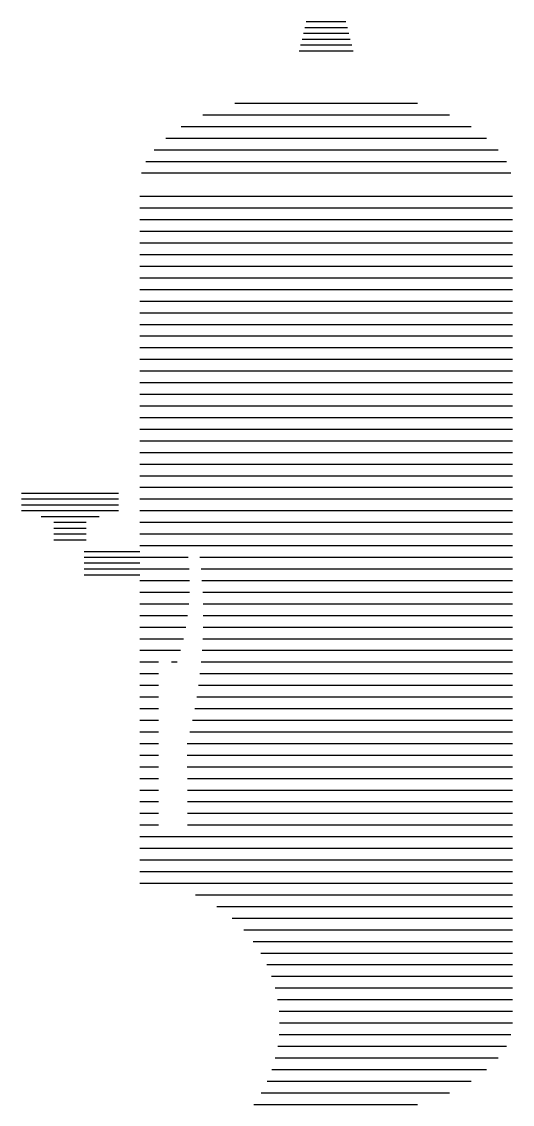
# Paper-space layout 'Layout1' of a CAD drawing. Extents: x 228.7 to 234, y 11.1 to 22.8.
import ezdxf

# ---------------------------------------------------------------- set-up
doc = ezdxf.new("R2010")
doc.units = 0
doc.header["$LTSCALE"] = 2
doc.layers.get('0').update_dxf_attribs({"color": 16, "linetype": 'CONTINUOUS'})
doc.layers.add('VEILIG', color=7, linetype='CONTINUOUS')

# ---------------------------------------------------------------- blocks, each defined once
blk = doc.blocks.new('*X')
at = {"color": 0}
for p, q in [((231.772, 22.688), (232.228, 22.688)), ((231.787, 22.75), (232.213, 22.75)), ((231.741, 22.562), (232.259, 22.562)), ((231.756, 22.625), (232.244, 22.625)), ((231.709, 22.438), (232.291, 22.438)), ((231.725, 22.5), (232.275, 22.5)), ((231.019, 21.875), (232.981, 21.875)), ((230.676, 21.75), (233.324, 21.75)), ((230.443, 21.625), (233.557, 21.625)), ((230.278, 21.5), (233.722, 21.5)), ((230.153, 21.375), (233.847, 21.375)), ((230.063, 21.25), (233.937, 21.25)), ((230.015, 21.125), (233.985, 21.125)), ((230, 20.875), (234, 20.875)), ((230, 20.75), (234, 20.75)), ((230, 20.625), (234, 20.625)), ((230, 20.5), (234, 20.5)), ((230, 20.375), (234, 20.375)), ((230, 20.25), (234, 20.25)), ((230, 20.125), (234, 20.125)), ((230, 20), (234, 20)), ((230, 19.875), (234, 19.875)), ((230, 19.75), (234, 19.75)), ((230, 19.625), (234, 19.625)), ((230, 19.5), (234, 19.5)), ((230, 19.375), (234, 19.375)), ((230, 19.25), (234, 19.25)), ((230, 19.125), (234, 19.125)), ((230, 19), (234, 19)), ((230, 18.875), (234, 18.875)), ((230, 18.75), (234, 18.75)), ((230, 18.625), (234, 18.625)), ((230, 18.5), (234, 18.5)), ((230, 18.375), (234, 18.375)), ((230, 18.25), (234, 18.25)), ((230, 18.125), (234, 18.125)), ((230, 18), (234, 18)), ((230, 17.875), (234, 17.875)), ((228.729, 17.688), (229.771, 17.688)), ((230, 17.75), (234, 17.75)), ((228.729, 17.625), (229.771, 17.625)), ((228.729, 17.562), (229.771, 17.562)), ((230, 17.625), (234, 17.625)), ((228.729, 17.5), (229.771, 17.5)), ((228.938, 17.438), (229.562, 17.438)), ((230, 17.5), (234, 17.5)), ((229.076, 17.375), (229.424, 17.375)), ((230, 17.375), (234, 17.375)), ((229.076, 17.312), (229.424, 17.312)), ((229.076, 17.25), (229.424, 17.25)), ((230, 17.25), (234, 17.25)), ((229.076, 17.188), (229.424, 17.188)), ((230, 17.125), (234, 17.125)), ((229.4, 17.062), (230, 17.062)), ((229.4, 17), (230, 17)), ((230, 17), (230.518, 17)), ((230.643, 17), (234, 17)), ((229.4, 16.938), (230, 16.938)), ((229.4, 16.875), (230, 16.875)), ((230, 16.875), (230.528, 16.875)), ((230.656, 16.875), (234, 16.875)), ((229.4, 16.812), (230, 16.812)), ((230, 16.75), (230.533, 16.75)), ((230.666, 16.75), (234, 16.75)), ((230, 16.625), (230.532, 16.625)), ((230.674, 16.625), (234, 16.625)), ((230, 16.5), (230.525, 16.5)), ((230.678, 16.5), (234, 16.5)), ((230, 16.375), (230.512, 16.375)), ((230.68, 16.375), (234, 16.375)), ((230, 16.25), (230.493, 16.25)), ((230.678, 16.25), (234, 16.25)), ((230, 16.125), (230.468, 16.125)), ((230.674, 16.125), (234, 16.125)), ((230, 16), (230.437, 16)), ((230.667, 16), (234, 16)), ((230, 15.875), (230.2, 15.875)), ((230.34, 15.875), (230.4, 15.875)), ((230.657, 15.875), (234, 15.875)), ((230, 15.75), (230.2, 15.75)), ((230.645, 15.75), (234, 15.75)), ((230, 15.625), (230.2, 15.625)), ((230.629, 15.625), (234, 15.625)), ((230, 15.5), (230.2, 15.5)), ((230.61, 15.5), (234, 15.5)), ((230, 15.375), (230.2, 15.375)), ((230.589, 15.375), (234, 15.375)), ((230, 15.25), (230.2, 15.25)), ((230.564, 15.25), (234, 15.25)), ((230, 15.125), (230.2, 15.125)), ((230.537, 15.125), (234, 15.125)), ((230, 15), (230.2, 15)), ((230.506, 15), (234, 15)), ((230, 14.875), (230.2, 14.875)), ((230.506, 14.875), (234, 14.875)), ((230, 14.75), (230.2, 14.75)), ((230.508, 14.75), (234, 14.75)), ((230, 14.625), (230.2, 14.625)), ((230.51, 14.625), (234, 14.625)), ((230, 14.5), (230.2, 14.5)), ((230.512, 14.5), (234, 14.5)), ((230, 14.375), (230.2, 14.375)), ((230.512, 14.375), (234, 14.375)), ((230, 14.25), (230.2, 14.25)), ((230.512, 14.25), (234, 14.25)), ((230, 14.125), (230.2, 14.125)), ((230.512, 14.125), (234, 14.125)), ((230, 14), (234, 14)), ((230, 13.875), (234, 13.875)), ((230, 13.75), (234, 13.75)), ((230, 13.625), (234, 13.625)), ((230, 13.5), (234, 13.5)), ((230.596, 13.375), (234, 13.375)), ((230.826, 13.25), (234, 13.25)), ((230.99, 13.125), (234, 13.125)), ((231.116, 13), (234, 13)), ((231.216, 12.875), (234, 12.875)), ((231.297, 12.75), (234, 12.75)), ((231.362, 12.625), (234, 12.625)), ((231.413, 12.5), (234, 12.5)), ((231.451, 12.375), (234, 12.375)), ((231.478, 12.25), (234, 12.25)), ((231.494, 12.125), (234, 12.125)), ((231.5, 12), (234, 12)), ((231.495, 11.875), (233.985, 11.875)), ((231.48, 11.75), (233.937, 11.75)), ((231.454, 11.625), (233.847, 11.625)), ((231.416, 11.5), (233.722, 11.5)), ((231.366, 11.375), (233.557, 11.375)), ((231.302, 11.25), (233.324, 11.25)), ((231.222, 11.125), (232.981, 11.125))]:
    blk.add_line(p, q, dxfattribs=at)

psp = doc.layouts.get("Layout1")

# ---------------------------------------------------------------- block references
at = {"layer": 'VEILIG', "color": 0}
psp.add_blockref('*X', (0, 0), dxfattribs=at)
psp.add_blockref('*X', (0, 0), dxfattribs=at)
psp.add_blockref('*X', (0, 0), dxfattribs=at)

doc.saveas('drawing.dxf')
